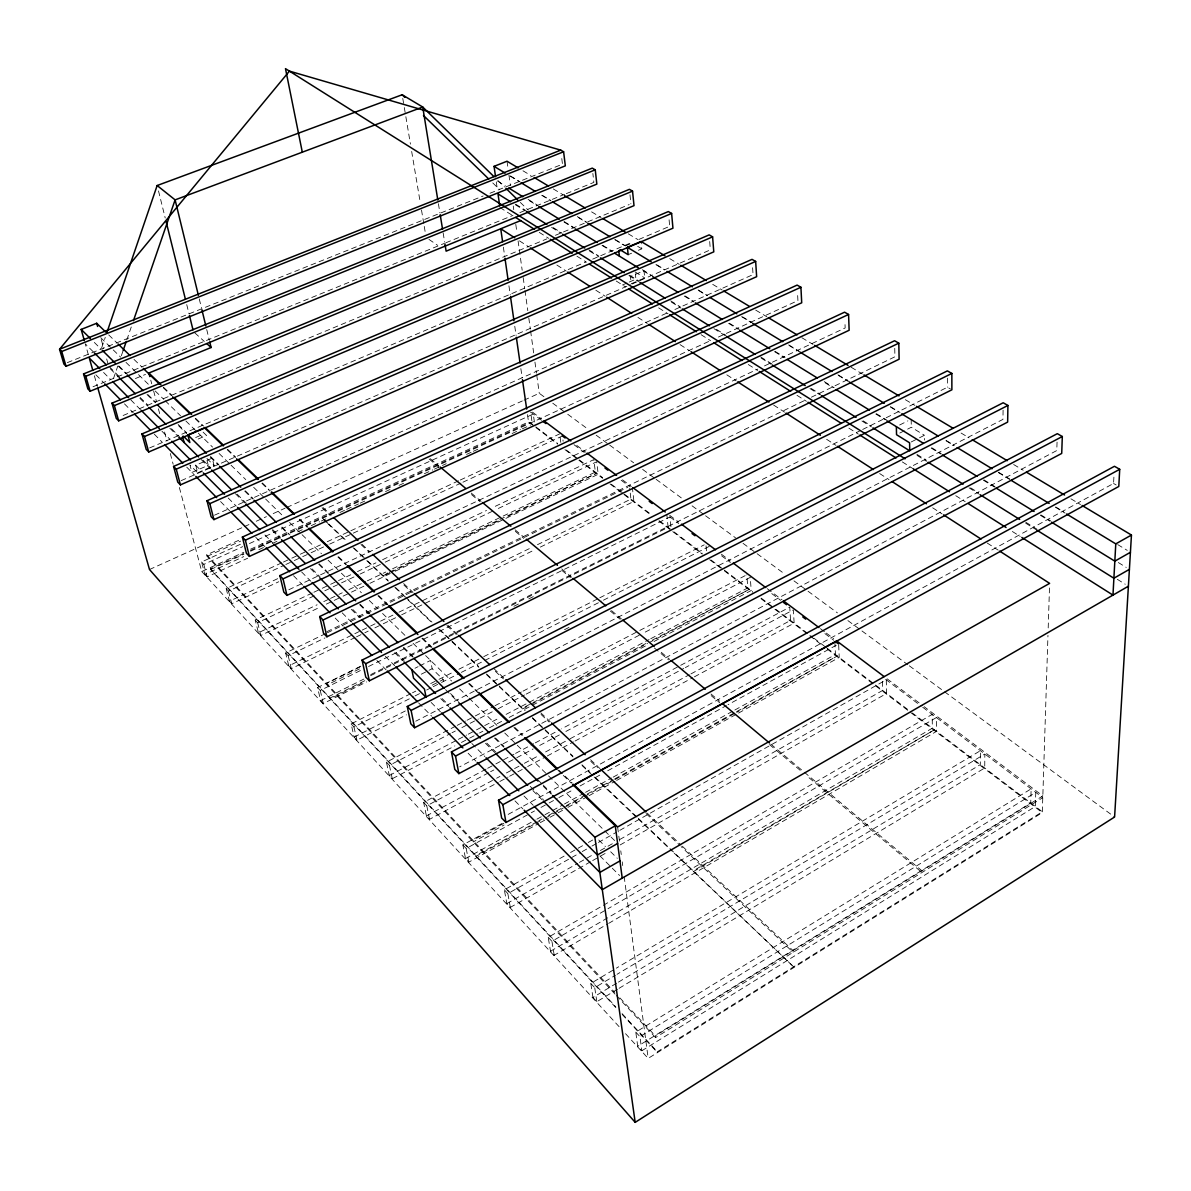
<?xml version="1.0" encoding="UTF-8"?>
<svg xmlns="http://www.w3.org/2000/svg" width="1191" height="1191" viewBox="0 0 1191 1191"><rect width="100%" height="100%" fill="white"/><g stroke="black" fill="none" stroke-linecap="round" stroke-linejoin="round"><path stroke-width="0.75" stroke-dasharray="5 3.75" d="M1003.09 410.151L1002.956 419.381L415.748 721.21M625.543 1033.699L648.172 1058.382L1042.304 812.619L1047.961 635.369M1048.199 627.94L1049.509 587.089M1057.057 442.114L1056.774 450.555L459.711 766.796M508.155 814.406L1113.555 483.457L1114.017 474.881M101.682 347.787L105.27 337.306M113.502 378.515L117.73 366.247M121.348 355.737L123.164 350.482M126.782 339.986L131.62 325.977M622.178 1014.434L657.462 1052.591L657.358 1051.742L1042.333 811.771L912.366 712.992M922.712 707.246L1042.78 797.642L655.556 1037.599L655.333 1035.887L1042.84 795.93L924.186 706.695M641.845 1050.76L1035.351 806.471L1035.768 792.357L639.939 1036.632L641.845 1050.76L637.721 1046.264L635.8 1032.15L1031.123 788.859L1030.736 802.957L637.721 1046.264M617.504 989.245L596.84 1001.691L592.939 997.448L616.849 983.081M618.442 982.113L980.312 764.637L980.431 750.687L616.357 968.164M619.097 988.292L984.719 767.987L984.853 754.022L617.027 974.312M596.84 1001.691L594.726 987.667L615.434 975.28M592.939 997.448L590.81 983.424L614.764 969.117M550.525 951.222L932.345 728.177L932.196 714.377L548.217 937.317L550.525 951.222L554.217 955.242L607.008 924.335M608.616 923.397L936.528 731.363L936.409 717.548L608.005 908.703M554.217 955.242L551.939 941.337L606.398 909.626M564.102 856.121L504.344 889.811L506.83 903.582L510.314 907.378L591.064 861.465M592.686 860.557L599.147 856.88M600.755 855.957L605.609 853.203M620.139 844.94L886.625 693.445L886.268 679.793L617.816 831.467M506.83 903.582L577.799 863.326M579.407 862.403L593.922 854.17M600.383 850.523L613.291 843.198M619.737 839.536L882.65 690.423L882.263 676.786M570.563 852.488L586.716 843.377M588.324 842.469L593.178 839.744M510.314 907.378L507.857 893.592L580.627 852.488M582.235 851.565L590.319 846.995M591.942 846.086L596.795 843.347M598.403 842.439L616.194 832.375M537.186 821.686L475.805 855.57L475.953 856.389L534.089 824.276M538.794 820.793L542.024 819.006M548.485 815.448L554.946 811.875M556.554 810.982L564.638 806.53M566.246 805.637L585.63 794.933M587.252 794.04L613.142 779.748M614.779 778.854L734.996 712.486M736.619 711.593L837.333 655.988L736.678 712.397M535.697 823.398L543.766 818.932M545.389 818.038L551.85 814.48M553.458 813.587L563.149 808.227M564.757 807.334L582.518 797.538M584.141 796.645L613.261 780.552M614.884 779.658L735.055 713.29M502.036 823.457L462.882 844.91L465.517 858.547L468.822 862.135L538.674 823.532M540.297 822.639L548.426 818.143M550.048 817.249L556.554 813.661M558.177 812.753L566.291 808.272M567.913 807.364L587.416 796.6M589.039 795.692L615.032 781.326M616.655 780.433L736.872 713.99M738.509 713.081L839.223 657.417L838.643 643.944L728.043 704.685M465.517 858.547L535.28 820.063M536.903 819.17L543.394 815.597M545.016 814.704L562.867 804.863M564.489 803.97L583.962 793.221M585.585 792.328L611.549 778.021M613.171 777.128L733.224 710.908M734.847 710.015L835.442 654.544L834.921 642.768M503.808 823.353L472.916 840.295L473.229 841.933L504.091 825.006M468.822 862.135L466.202 848.498L529.623 813.661M531.246 812.768L534.506 810.982M541.012 807.409L547.518 803.836M549.14 802.942L557.269 798.476M558.907 797.583L573.541 789.544M580.047 785.971L601.187 774.358M607.693 770.785L726.421 705.578M486.032 769.133L423.639 802.421L426.408 815.909L429.534 819.319L498.21 782.368M499.833 781.49L508.021 777.098M509.644 776.219L516.194 772.691M517.832 771.813L526.005 767.421M527.643 766.542L545.627 756.866M547.25 755.987L573.422 741.904M575.059 741.025L692.775 677.694M694.413 676.816L794.144 623.161L793.355 609.852L685.346 667.585M426.408 815.909L494.994 779.093M496.617 778.214L499.892 776.458M506.413 772.959L512.949 769.446M514.586 768.567L522.745 764.19M524.382 763.312L539.076 755.422M545.612 751.908L568.464 739.641M570.102 738.762L689.306 674.776M690.944 673.898L790.556 620.422L789.752 607.127L561.542 728.862M487.67 768.269L494.235 764.756M495.873 763.893L513.931 754.245M515.584 753.382L533.642 743.75M535.28 742.871L559.904 729.726M429.534 819.319L426.78 805.816L488.965 772.572M490.603 771.694L493.878 769.952M508.602 762.076L515.152 758.578M516.79 757.699L533.151 748.945M539.702 745.447L559.338 734.951M565.889 731.453L683.708 668.464M455.558 726.212L386.435 762.136L389.323 775.475L392.286 778.72L454.858 745.908M461.438 742.455L468.033 739.001M469.671 738.137L477.904 733.835M479.556 732.971L482.846 731.244M489.427 727.79L502.602 720.883M509.182 717.429L647.487 644.912M654.082 641.473L751.223 590.542L750.256 577.397L643.155 633.18M389.323 775.475L456.749 740.207M458.386 739.343L466.604 735.041M468.257 734.192L474.822 730.738M476.474 729.889L483.055 726.436M484.692 725.587L499.491 717.845M506.071 714.392L649.125 639.552M650.777 638.689L747.799 587.937L746.817 574.806M645.85 643.527L522.447 708.154L522.581 708.943L529.161 705.489M652.43 640.073L749.511 589.232L649.229 642.589M530.799 704.64L647.591 643.453M392.286 778.72L389.412 765.366L450.377 733.611M452.029 732.748L455.319 731.036M461.914 727.597L468.51 724.158M470.147 723.309L478.395 719.007M480.033 718.158L496.513 709.568M498.166 708.719L524.531 694.978M526.169 694.13L641.502 634.044M457.195 725.349L465.428 721.076M467.066 720.227L473.661 716.803M475.298 715.94L493.402 706.531M495.039 705.682L521.375 692.001M523.013 691.137L638.212 631.26M639.85 630.411L745.164 575.655M410.806 693.638L351.137 723.905L354.114 737.095L356.928 740.177L406.473 714.838M354.114 737.095L405.476 710.878M564.534 629.682L569.506 627.151M432.273 685.123L438.526 681.967M440.075 681.163L443.201 679.585L444.139 684.542M911.249 441.95L917.829 438.616M919.482 437.782L924.424 435.266L924.484 440.075M351.137 723.905L353.965 726.972L413.441 696.735M415.093 695.901L420.051 693.385M426.646 690.021L431.604 687.505M433.256 686.671L439.866 683.306M441.519 682.473L459.696 673.228M461.349 672.394L601.783 601.038M603.435 600.19L709.166 546.461L709.494 550.168M412.473 692.805L415.778 691.122M430.695 683.545L437.335 680.195M438.988 679.346L452.252 672.617M458.877 669.253L482.087 657.492M483.754 656.643L598.135 598.641M599.788 597.793L704.223 544.838M421.286 674.195L427.495 671.069M429.043 670.28L432.154 668.717L443.201 679.585M899.815 433.048L911.309 427.256L924.424 435.266M414.989 668.24L418.101 666.677M419.664 665.903L430.561 660.424L432.154 668.717M899.652 425.008L907.884 420.87M364.803 680.701L330.026 698.045L330.205 698.834L364.967 681.475M513.887 606.293L518.859 603.822M528.804 598.865L533.776 596.378M360.813 666.156L317.565 687.564L320.647 700.606L323.327 703.524L366.605 681.907M370.743 674.597L861.019 430.293M862.686 429.46L947.44 387.224L950.403 388.936M320.647 700.606L363.865 679.064M370.52 675.744L668.106 527.375L666.826 514.586M359.965 666.93L326.647 683.44L327.004 685.004L361.975 667.675M317.565 687.564L320.26 690.482L361.885 669.818M368.555 666.513L669.952 516.939L671.054 527.926M325.694 633.582L285.632 652.981L288.773 665.873L360.545 630.902M362.213 630.084L368.897 626.823M370.565 626.019L378.902 621.955M380.569 621.136L397.273 613.008M398.94 612.189L530.784 547.934M537.469 544.674L630.932 499.118L629.711 488.295M288.773 665.873L291.333 668.657L354.829 637.647M356.511 636.843L363.195 633.567M364.863 632.763L368.198 631.126M374.882 627.865L381.567 624.59M383.249 623.786L399.953 615.628M401.635 614.809L533.642 550.346M540.327 547.086L633.925 501.396L632.51 488.742M285.632 652.981L288.192 655.75L324.964 637.914M326.87 631.662L804.699 400.444M811.384 397.213L894.917 356.794L894.739 347.876M327.361 632.778L627.836 487.298M312.206 593.029L255.202 620.035L258.417 632.763L317.089 604.79M323.788 601.589L328.82 599.192M330.502 598.403L337.202 595.202M338.884 594.398L342.234 592.805M348.933 589.605L365.697 581.61M367.379 580.806L385.824 572.022M392.524 568.822L501.485 516.864M503.168 516.06L595.366 472.098L593.833 459.622L493.238 507.277M387.79 572.931L382.921 576.087L389.606 572.886M389.457 572.127L498.151 520.259M499.818 519.47L596.795 473.184L504.954 517.817M391.288 572.097L498.27 521.018M258.417 632.763L260.844 635.428L319.59 607.365M326.304 604.15L341.415 596.944M343.097 596.14L349.812 592.924M351.479 592.135L368.272 584.111M369.954 583.307L393.447 572.082M395.129 571.278L504.225 519.172M505.907 518.368L598.224 474.271L596.691 461.78L495.992 509.569M255.202 620.035L257.643 622.685L314.707 595.589M324.786 590.81L331.5 587.625M333.167 586.835L339.882 583.65M341.564 582.846L358.357 574.881M360.024 574.092L383.532 562.941M385.214 562.137L494.31 510.373M313.873 592.24L320.587 589.069M322.255 588.265L328.969 585.094M330.636 584.305L350.75 574.777M357.464 571.591L375.894 562.867M382.609 559.681L486.538 510.448M288.862 589.724L757.759 369.076M764.473 365.92L845.148 327.957L844.895 320.945M281.761 562.822L226.171 588.607L229.446 601.187L278.292 578.379M229.446 601.187L231.769 603.718L278.754 581.744M226.171 588.607L228.508 591.123L284.158 565.263M285.84 564.489L292.584 561.348M294.281 560.559L301.025 557.433M302.708 556.644L309.452 553.517M311.134 552.728L328.001 544.897M329.684 544.108L351.613 533.925M353.295 533.136L461.23 482.995M462.912 482.206L562.42 435.98L563.12 441.251M283.443 562.048L290.187 558.921M291.869 558.132L298.599 555.006M300.281 554.232L307.025 551.105M308.707 550.316L320.498 544.853M327.242 541.726L349.127 531.573M350.809 530.784L458.609 480.792M460.292 480.003L559.666 433.911M615.866 1007.631L210.599 569.536L210.405 568.792L243.738 553.517M250.408 550.465L529.995 422.418L534.357 425.723M210.599 569.536L243.932 554.262M250.601 551.21L711.637 340.135M718.411 337.038L797.925 300.594L797.479 291.989M240.388 544.287L201.577 561.973L204.882 574.419L243.708 556.614M258.894 549.646L263.97 547.324M272.397 543.453L277.473 541.131M297.72 531.826L302.782 529.504M311.223 525.633L319.664 521.762M321.362 520.988L326.423 518.666M339.926 512.472L344.988 510.15M346.685 509.376L358.491 503.957M360.188 503.183L365.25 500.86M385.497 491.57L390.574 489.248M399.015 485.377L404.077 483.055M424.324 473.765L432.765 469.894M434.462 469.12L446.268 463.701M466.53 454.411L471.591 452.089M473.289 451.315L478.35 448.992M512.1 433.509L520.541 429.638M522.239 428.864L530.68 424.993M204.882 574.419L207.115 576.846L247.683 558.222M201.577 561.973L203.81 564.385L242.666 546.654M249.425 543.572L533.27 414.036L534.506 422.731M179.35 487.476L201.741 571.516L243.857 552.252M250.601 549.17L528.536 421.956L557.686 444.124M615.032 994.128L207.13 556.361L206.728 554.857L240.269 539.612M207.13 556.361L240.642 541.116M149.5 569.521L242.696 527.375M244.393 526.616L249.485 524.308M256.259 521.241L266.427 516.656M273.201 513.589L285.066 508.215M286.763 507.455L522.328 400.95M524.025 400.176L539.27 393.283L545.27 397.69M214.514 515.182L668.106 312.548M674.895 309.511L753.054 274.6L752.384 264.447M197.676 472.782L214.112 465.621L212.221 458.133L195.741 465.279L197.676 472.782L189.979 464.996L191.915 472.425L208.231 465.324L206.341 457.895L214.112 465.621M631.215 283.786L644.718 277.905L643.989 270.685L630.456 276.565L631.022 281.984M181.166 480.628L630.381 284.738M632.079 283.994L708.645 250.616M622.491 284.991L627.523 282.803M629.205 282.073L635.92 279.156L635.354 273.781M195.666 437.529L200.609 435.4M198.168 439.003L206.49 435.43L199.984 429.102M628.163 254.68L631.572 253.207M638.391 250.289L641.8 248.83L641.249 243.321M149.619 447.92L585.853 262.02M592.701 259.117L630.337 243.068M638.897 239.436L669.684 226.305L668.851 217.09M625.394 245.927L630.486 243.753M123.12 415.48L546.848 238.87M555.423 235.297L629.19 204.554M135.417 378.544L145.51 374.406M93.017 386.762L444.139 243.485M445.851 242.785L512.979 215.392M519.871 212.594L564.608 194.327M566.335 193.627L593.877 182.387L592.865 173.469M67.336 362.63L483.114 195.994M490.007 193.24L562.465 164.194L561.616 157.167M1113.555 483.457L1116.175 484.975M522.968 170.789L530.948 175.568M553.294 188.937L562.867 194.669M591.599 211.864L601.172 217.596M628.297 233.838L637.87 239.57M669.729 258.626L679.272 264.357M712.709 284.366L722.267 290.083M755.704 310.107L766.84 316.776M801.871 337.738L813.021 344.407M851.223 367.29L862.373 373.959M905.368 399.7L914.911 405.416M961.092 433.048L969.042 437.826M1013.63 464.505L1023.188 470.222M1070.947 498.821L1080.505 504.537M637.676 246.343L641.8 248.83M510.522 176.015L520.065 181.806M542.322 195.324L550.272 200.148M577.293 216.554L586.85 222.345M615.449 239.704L625.007 245.51M656.777 264.804L664.742 269.628M698.105 289.875L707.677 295.696M742.603 316.895L752.191 322.716M788.695 344.869L799.89 351.658M837.973 374.778L849.168 381.582M890.421 406.622L900.054 412.458M946.056 440.387L954.08 445.255M998.505 472.217L1009.685 479.005M1055.717 506.949L1063.697 511.802M1117.709 544.585L1127.237 550.376M509.927 175.985L519.455 181.776M541.682 195.264L551.195 201.041M578.186 217.432L586.121 222.255M614.69 239.599L624.218 245.391M655.928 264.64L663.863 269.464M698.745 290.634L706.68 295.457M741.561 316.642L751.074 322.419M789.127 345.524L798.64 351.3M838.285 375.373L847.798 381.15M890.615 407.143L898.535 411.967M946.101 440.849L954.036 445.657M998.43 472.619L1009.536 479.363M1055.524 507.277L1065.037 513.053M528.075 199.359L537.781 205.343M564.102 221.526L574.241 227.764M602.765 245.316L612.665 251.405M642.396 269.702L651.909 275.553M685.108 295.978L693.117 300.906M729.368 323.223L739.075 329.192M775.222 351.434L785.033 357.479M824.246 381.596L834.176 387.7M876.412 413.694L886.476 419.887M931.764 447.742L941.247 453.577M983.93 479.854L995.006 486.657M1040.86 514.869L1050.596 520.869M1118.334 562.539L1126.239 567.422M497.63 181.166L505.535 186.034M529.251 200.639L537.186 205.522M564.043 222.047L573.571 227.928M601.991 245.42L611.549 251.301M643.125 270.744L651.105 275.657M684.289 296.083L693.832 301.963M728.609 323.371L738.137 329.237M774.507 351.628L784.02 357.494M825.155 382.817L833.075 387.685M875.802 413.992L885.315 419.842M931.198 448.099L940.711 453.95M983.438 480.256L994.53 487.089M1040.428 515.346L1049.926 521.196M635.175 271.995L644.718 277.905M515.703 204.197L526.109 210.688M553.279 227.63L561.929 233.034M588.756 249.753L598.492 255.827M629.682 275.27L639.254 281.24M670.637 300.802L680.269 306.816M716.416 329.341L726.034 335.341M760.617 356.898L771.798 363.865M811.116 388.4L820.703 394.37M863.207 420.87L871.202 425.857M916.876 454.337L926.419 460.277M970.605 487.834L978.496 492.746M1025.793 522.239L1036.87 529.146M1117.337 579.317L1125.242 584.245M515.346 204.733L524.829 210.643M551.612 227.362L561.11 233.287M589.456 250.988L598.969 256.914M628.937 275.612L638.406 281.523M671.396 302.112L680.999 308.097M713.915 328.642L725.17 335.654M761.153 358.119L770.919 364.208M809.969 388.579L819.81 394.727M861.942 421.004L871.395 426.899M917.055 455.394L926.509 461.289M969.027 487.819L978.838 493.952M1025.719 523.206L1036.944 530.203M499.952 207.532L512.517 215.467M539.225 232.349L548.649 238.319M576.935 256.199L586.359 262.154M616.209 281.016L625.632 286.986M658.653 307.859L668.077 313.814M701.097 334.686L710.521 340.656M748.261 364.506L757.684 370.475M796.987 395.323L806.426 401.278M848.87 428.12L858.309 434.09M902.316 461.914L913.333 468.867M955.778 495.709L965.201 501.664M1012.365 531.484L1020.225 536.456M519.44 240.85L528.789 246.894M556.867 265.027L566.216 271.072M595.842 290.217L605.207 296.261M637.944 317.416L647.308 323.461M680.061 344.616L689.41 350.66M726.838 374.837L736.187 380.882M773.614 405.059L784.527 412.116M826.628 439.315L835.993 445.36M879.658 473.556L889.007 479.601M932.672 507.813L942.021 513.857M987.25 543.066L998.162 550.123M428.954 239.391L437.544 245.272M552.758 403.213L566.246 413.143M567.735 414.245L587.223 428.596M596.2 435.206L608.199 444.035M609.688 445.136L633.657 462.793M642.649 469.418L654.633 478.246M656.137 479.348L683.098 499.208M692.09 505.833L704.075 514.661M705.578 515.763L735.547 537.841M743.035 543.349L784.988 574.241M793.98 580.866L837.422 612.874M847.903 620.6L907.84 664.727M909.343 665.829L1114.597 817.011M532.466 412.116L541.324 418.785M576.742 445.419L585.6 452.074M622.491 479.809L631.349 486.479M669.714 515.331L678.572 522M721.418 554.217L730.291 560.887M767.227 588.667L781.996 599.773M820.42 628.669L824.842 632.004M826.331 633.106L833.715 638.659M887.101 678.81L922.697 705.578M541.533 420.259L530.62 412.041L532.109 422.477M573.988 444.69L584.305 452.461M621.181 480.226L630.039 486.881M669.863 516.879L678.721 523.549M721.552 555.795L730.411 562.465M771.768 593.594L780.626 600.264M824.931 633.612L833.789 640.282M885.657 679.346L921.238 706.129M535.801 426.84L557.582 443.38M566.306 450.004L577.918 458.833M579.377 459.934L602.631 477.606M611.37 484.261L623.027 493.119M624.486 494.22L650.733 514.17M659.472 520.809L671.233 529.757M674.106 531.93L702.199 553.279M711.072 560.023L722.892 569.015M724.366 570.132L752.429 591.465M761.213 598.135L774.388 608.139M775.862 609.256L812.456 637.066M813.915 638.182L825.631 647.085M827.09 648.187L874.12 683.932M875.579 685.048L910.892 711.876M564.951 449.632L602.72 478.35M609.971 483.874L650.807 514.929M658.831 521.018L702.273 554.053M709.657 559.681L722.967 569.789M724.441 570.906L752.489 592.24M760.989 598.701L821.701 644.867M827.135 648.991L1042.304 812.619M430.279 458.714L438.75 465.83M471.264 493.074L481.149 501.351M515.078 529.787L523.549 536.888M561.72 568.881L571.665 577.218M611.489 610.581L621.434 618.933M661.243 652.296L669.774 659.442M711.012 693.996L719.543 701.157M770.845 744.152L921.953 870.8L921.968 872.512L806.575 775.683M429.132 459.011L439.017 467.304M471.517 494.578L479.988 501.679M515.301 531.32L523.787 538.421M561.929 570.429L570.459 577.59M610.254 610.968L620.198 619.32M654.306 647.934L668.523 659.859M711.161 695.633L719.677 702.779M769.535 744.613L800.888 770.905M194.818 332.885L204.316 341.415M323.089 507.589L331.143 515.182M362.019 544.287L370.073 551.88M403.63 583.516L413.024 592.374M447.935 625.29L457.359 634.163M493.684 668.419L504.448 678.557M540.788 712.813L550.197 721.686M590.572 759.739L599.996 768.627M647.249 813.155L680.999 844.985M682.339 846.25L793.057 950.612L793.161 952.324L681.178 846.652M322.061 507.813L330.115 515.42M360.992 544.54L369.046 552.133M403.928 585.064L411.982 592.656M446.878 625.588L456.287 634.461M495.307 671.262L503.376 678.885M541.027 714.421L549.096 722.029M590.796 761.377L597.525 767.719M646.088 813.542L679.823 845.372M327.495 522.76L322.106 517.638L326.304 522.224M328.79 523.995L347.534 541.816M354.218 548.188L366.59 559.934M367.617 560.901L388.087 580.389M395.725 587.639L404.047 595.56M405.372 596.825L431.976 622.119M439.896 629.637L449.26 638.555M451.925 641.086L478.752 666.588M486.524 673.987L525.097 710.67M532.362 717.577L572.871 756.106M581.952 764.741L590.126 772.512M595.366 777.485L636.991 817.071M638.316 818.336L794.189 967.345L673.332 852.369M327.614 523.459L346.521 541.458M353.042 547.652L365.399 559.413M366.754 560.693L388.236 581.148M394.891 587.461L406.578 598.582M407.918 599.862L432.125 622.878M438.69 629.146L449.409 639.329M452.059 641.86L478.886 667.377M486.657 674.761L524.442 710.714M532.481 718.367L572.99 756.91M582.071 765.545L592.79 775.743M594.13 777.023L637.096 817.889M638.421 819.155L672.022 851.118M163.554 387.254L171.564 395.01M195.607 418.294L203.616 426.05M227.66 449.335L235.669 457.091M262.377 482.965L269.062 489.427M299.775 519.172L307.784 526.928M338.497 556.673L346.521 564.43M378.574 595.47L387.924 604.522M422.641 638.153L431.991 647.204M469.388 683.426L477.397 691.182M514.795 727.388L522.804 735.145M558.862 770.071L572.216 783.008M108.694 334.879L116.673 342.621M133.988 359.399L141.982 367.141M163.286 387.79L171.266 395.531M195.235 418.756L201.889 425.202M227.228 449.751L235.222 457.508M261.901 483.352L269.895 491.109M299.239 519.544L307.233 527.285M337.902 557.016L345.911 564.772M377.919 595.783L387.254 604.834M421.912 638.421L431.246 647.472M468.584 683.649L477.919 692.7M513.931 727.597L521.926 735.353M557.939 770.235L561.944 774.12M563.269 775.401L571.278 783.157M492.746 182.908L499.416 189.384M497.912 180.511L504.508 186.957M520.348 202.425L528.253 210.167M100.714 337.649L120.663 357.166M125.993 362.377L149.932 385.81M155.247 391.02L163.807 399.387M165.132 400.682L180.526 415.748M185.841 420.944L212.564 447.101M219.084 453.488L229.833 463.999M231.054 465.205L245.763 479.601M253.668 487.327L264.357 497.793M265.638 499.044L282.952 515.986M289.577 522.462L321.496 553.696M328.106 560.172L340.12 571.918M341.385 573.169L361.394 592.746M369.284 600.458L377.368 608.363M382.564 613.454L405.297 635.696M413.098 643.348L451.612 681.029M459.592 688.83L467.706 696.78M469.031 698.075L496.9 725.334M504.746 733.016L617.623 843.481M119.115 366.143L127.184 374.123M147.967 394.653L155.842 402.424M178.129 424.443L186.734 432.943M210.554 456.481L218.846 464.669M245.316 490.826L253.266 498.672M281.999 527.062L289.949 534.908M319.054 563.671L328.716 573.213M360.069 604.194L369.746 613.752M403.749 647.338L413.009 656.479M450.496 693.519L458.446 701.38M495.516 737.988L504.031 746.415M538.272 780.239L542.233 784.154M543.17 785.077L551.448 793.251M598.76 839.997L605.46 846.607M610.67 851.773L617.31 858.324M94.327 342.442L100.922 348.948M118.043 365.875L125.948 373.691M147.029 394.534L154.934 402.35M178.65 425.797L186.555 433.598M210.331 457.121L218.266 464.952M244.691 491.079L252.626 498.925M281.701 527.673L288.296 534.193M318.697 564.251L327.942 573.392M359.667 604.745L368.912 613.886M403.273 647.859L412.518 657M445.553 689.663L457.448 701.425M494.459 738.003L503.704 747.144M543.349 786.343L551.269 794.174M119.115 376.46L108.634 366.009L106.669 358.953M140.091 397.377L147.952 405.208M171.534 428.73L179.394 436.576M202.991 460.098L210.867 467.944M237.143 494.161L246.343 503.331M272.635 529.533L280.525 537.394M312.057 568.851L319.947 576.712M352.804 609.479L360.694 617.34M396.171 652.728L404.062 660.588M442.174 698.596L448.739 705.146M486.851 743.139L496.051 752.325M530.233 786.388L543.379 799.503M599.892 855.853L619.603 875.504M93.166 351.702L85.261 343.812L88.298 354.501M110.287 368.778L118.177 376.669M139.883 398.33L147.684 406.116M169.807 428.194L177.608 435.98M201.145 459.488L210.435 468.748M235.386 493.67L244.646 502.9M272.263 530.471L280.183 538.377M310.464 568.583L318.369 576.474M351.256 609.316L359.191 617.236M394.697 652.668L402.647 660.603M440.759 698.641L448.709 706.576M485.511 743.318L494.756 752.548M532.898 790.601L542.128 799.816M103.587 372.455L110.287 379.2M130.846 399.908L140.419 409.555M161.991 431.291L169.777 439.137M195.458 465.011L202.276 471.874M228.225 498.017L236.28 506.13M264.923 534.982L272.903 543.022M301.606 571.948L310.821 581.238M342.204 612.859L351.405 622.119M385.363 656.33L394.653 665.68M431.142 702.452L440.476 711.846M471.83 743.437L484.886 756.598M523.995 796.005L533.226 805.295M95.876 374.793L103.721 382.758M124.474 403.853L133.318 412.86M154.309 434.179L162.08 442.099M186.734 467.155L194.55 475.105M220.573 501.56L229.714 510.865M255.752 537.32L264.893 546.609M293.537 575.729L302.663 585.019M335.222 618.114L343.053 626.079M376.907 660.499L386.048 669.789M418.592 702.884L431.633 716.133M468.108 753.203L475.924 761.168M515.003 800.888L522.819 808.838M206.728 554.857L614.794 992.431M619.856 997.864L655.333 1035.887M616.298 995.482L655.556 1037.599M210.405 568.792L615.747 1006.797M622.059 1013.601L657.358 1051.742M386.435 762.136L389.412 765.366M423.639 802.421L426.78 805.816M462.882 844.91L466.202 848.498M504.344 889.811L507.857 893.592M548.217 937.317L551.939 941.337M590.81 983.424L594.726 987.667M635.8 1032.15L639.939 1036.632M201.741 571.516L619.246 1026.836M94.357 375.761L97.379 386.42M101.22 339.435L103.706 348.338M150.766 380.182L151.719 383.755M153.624 390.916L156.483 401.635M158.388 408.796L159.817 414.155M164.581 432.035L166.963 440.983M170.298 453.503L173.157 464.237M203.81 564.385L207.115 576.846M228.508 591.123L231.769 603.718M257.643 622.685L260.844 635.428M158.507 190.932L165.221 217.998M186.734 304.598L188.967 313.62M288.192 655.75L291.333 668.657M199.254 298.896L201.443 307.903M206.713 329.505L209.348 340.313M320.26 690.482L323.327 703.524M353.965 726.972L356.928 740.177M402.766 98.421L404.002 105.731M404.315 107.562L405.535 114.887M405.848 116.703L410.448 144.141M411.669 151.465L420.274 202.678M421.495 210.003L423.951 224.637M424.264 226.454L425.485 233.778M438.422 203.721L439.896 212.847M443.156 232.915L444.63 242.041M496.29 181.91L497.51 190.486M503.376 247.162L504.701 256.363M508.929 285.795L510.254 294.996M514.765 326.274L516.09 335.475M520.854 368.6L522.179 377.8M527.479 414.587L528.536 421.956M507.024 161.232L507.976 168.139M508.944 175.062L510.373 185.334M513.247 206.028L513.753 209.69M515.792 224.384L516.82 231.724M518.085 240.91L522.179 270.283M523.191 277.622L524.725 288.639M524.978 290.47L527.792 310.672M528.804 318.012L530.337 329.029M530.591 330.86L533.657 352.893M534.938 362.064L536.471 373.081M536.724 374.927L539.27 393.283M603.405 785.122L603.509 785.941M560.142 437.425L560.842 442.695M617.623 826.971L618.591 834.325M618.829 836.156L619.811 843.511M620.779 850.85L621.255 854.528M622.223 861.867L622.714 865.544M624.173 876.561L648.172 1058.382M629.979 194.773L630.902 203.84M706.04 545.835L706.531 551.403M709.702 241.535L710.357 249.872M911.175 419.217L911.309 427.256M947.411 378.142L947.44 387.224M934.429 729.77L693.415 870.725L693.504 871.559L934.429 729.77"/><path stroke-width="1.5" d="M1007.914 405.461L1007.646 422.105L414.602 727.716L410.776 723.756L407.262 706.486L1003.194 402.766L1007.914 405.461L411.103 710.432L407.262 706.486M1062.312 436.516L1061.717 453.429L458.863 773.614L454.798 769.401L451.449 751.893L1057.325 433.673L1062.312 436.516L455.528 756.091L458.863 773.614M1119.719 469.299L1118.781 486.479L505.967 822.46L501.634 817.979L498.508 800.233L1114.463 466.291L1119.719 469.299L502.855 804.699L505.967 822.46M1082.098 505.49L1131.45 535.042L1115.773 543.87L1112.975 595.098L1021.804 537.454M1131.45 535.042L1114.597 817.011L635.19 1122.354L149.5 569.521L97.885 388.206M107.056 332.081L157.152 185.528L402.156 94.759L422.731 107.026L493.967 176.64M123.164 350.482L126.186 341.728M133.422 320.721L175.107 199.88L422.731 107.026L437.826 200.073M1128.398 586.21L602.289 889.632L524.114 810.163M619.945 860.914L599.847 872.422L534.461 806.545M1129.396 569.358L1113.898 578.231L1036.944 530.203M617.623 843.481L597.391 854.974L543.424 801.111M1130.423 552.296L1114.836 561.155L1051.504 522.164M635.19 1122.354L594.89 837.288L615.271 825.81L572.603 784.452M575.327 784.154L836.663 640.892L884.139 676.577M369.344 680.79L951.877 389.799L951.847 373.438L947.381 370.892L362.079 660.067L365.771 677.084L369.344 680.79L365.667 663.759L362.079 660.067M365.667 663.759L951.847 373.438M326.885 636.768L899.116 359.22L898.803 343.157L894.59 340.745L319.694 616.536L323.52 633.27L326.885 636.768L323.074 620.005L319.694 616.536M323.074 620.005L898.803 343.157M286.986 595.381L849.138 330.264L848.573 314.469L844.568 312.191L279.87 575.61L283.815 592.091L286.986 595.381L283.041 578.871L279.87 575.61M283.041 578.871L848.573 314.469M249.395 556.391L801.707 302.797L800.918 287.254L797.121 285.096L242.369 537.081L246.418 553.309L249.395 556.391L245.361 540.163L242.369 537.081M245.361 540.163L800.918 287.254M213.933 519.618L756.642 276.684L755.66 261.424L752.042 259.355L206.996 500.741L211.12 516.7L213.933 519.618L209.824 503.644L206.996 500.741M209.824 503.644L755.66 261.424M180.422 484.871L713.781 251.852L712.605 236.845L709.181 234.88L173.573 466.41L177.757 482.117L180.422 484.871L176.253 469.15L173.573 466.41M176.253 469.15L712.605 236.845M183.414 436.174L189.845 442.561L187.865 434.909L204.554 427.792L223.223 445.881M619.96 249.663L628.163 254.68L627.389 247.311L641.056 241.475L664.95 255.767M148.711 451.985L672.945 228.196L671.62 213.442L668.345 211.566L141.952 433.926L146.195 449.379L148.711 451.985L144.483 436.516L141.952 433.926M144.483 436.516L671.62 213.442M118.653 420.825L634.014 205.641L632.54 191.126L629.414 189.339L111.984 403.139L116.256 418.339L118.653 420.825L114.381 405.595L111.984 403.139M114.381 405.595L632.54 191.126M90.129 391.229L596.84 184.114L595.247 169.822L592.269 168.125L83.549 373.914L87.851 388.876L90.129 391.229L85.826 376.252L83.549 373.914M149.813 376.609L148.86 373.036L211.105 347.504L209.795 342.115M520.646 220.603L446.119 251.167L444.928 243.857M85.826 376.252L595.247 169.822M66.056 366.262L565.323 165.847L563.611 151.763L560.753 150.14L289.428 71.118L59.55 349.261L63.882 364.014L66.056 366.262L61.724 351.494L59.55 349.261L560.753 150.14M61.724 351.494L563.611 151.763M84.353 340.611L81.167 329.416L96.709 323.267L106.029 332.304M495.545 176.73L494.057 166.353L507.024 161.232L518.189 167.916M534.149 177.474L548.5 186.064M564.46 195.622L585.213 208.038M602.765 218.549L625.111 231.917M680.865 265.31L706.337 280.555M723.86 291.036L749.333 306.295M768.433 317.729L797.092 334.879M814.614 345.36L848.052 365.384M863.966 374.912L898.997 395.888M916.504 406.369L953.128 428.284M972.228 439.732L1007.258 460.694M1026.374 472.127L1064.575 495.009M494.057 166.353L505.178 173.097M521.048 182.729L535.325 191.409M552.788 202.008L571.844 213.576M587.714 223.223L609.926 236.711M627.389 247.311L651.179 261.752M667.034 271.384L692.403 286.793M709.851 297.378L736.797 313.754M752.652 323.371L782.785 341.668M800.233 352.268L831.943 371.518M849.377 382.117L884.273 403.287M901.706 413.887L938.18 436.025M957.207 447.593L992.088 468.763M1011.114 480.315L1049.182 503.436M1066.615 514.021L1115.773 543.87M508.691 187.984L522.938 196.753M538.734 206.475L559.338 219.159M575.104 228.866L597.316 242.532M614.645 253.207L638.45 267.871M652.623 276.595L678.007 292.227M695.365 302.901L722.312 319.501M739.685 330.19L769.788 348.725M787.177 359.429L817.249 377.949M836.246 389.636L869.475 410.106M886.878 420.81L923.293 443.231M942.275 454.917L977.111 476.37M996.093 488.057L1034.101 511.445M510.626 201.785L498.002 193.91L499.714 205.82M526.392 211.626L546.907 224.429M562.658 234.255L584.766 248.056M600.502 257.866L624.203 272.665M639.909 282.461L665.218 298.256M682.428 308.99L709.389 325.813M726.51 336.502L755.139 354.367M772.185 364.997L805.25 385.631M821.388 395.71L856.091 417.356M872.958 427.882L909.73 450.823L909.596 442.799L896.54 434.7L896.361 426.661M928.087 462.272L963.132 484.142M980.044 494.697L1019.675 519.425M905.13 458.803L285.483 68.646L302.306 152.18M515.673 217.462L534.521 229.372M550.227 239.302L572.216 253.207M589.5 264.134L611.489 278.039M628.774 288.966L652.355 303.884M669.655 314.811L696.378 331.708M713.677 342.636L741.963 360.531M759.263 371.473L790.705 391.348M808.004 402.275L841.01 423.147M859.872 435.072L896.034 457.94M913.333 468.867L949.48 491.734M968.343 503.659L1006.082 527.509M514.765 237.828L500.726 228.761L502.587 241.654M530.352 247.907L550.629 261.008M567.779 272.084L589.605 286.182M606.77 297.274L631.706 313.382M648.872 324.473L675.371 341.594M690.974 351.673L720.6 370.803M737.75 381.894L768.939 402.037M786.09 413.113L820.391 435.281M837.556 446.357L873.42 469.537M892.133 481.626L926.434 503.778M943.585 514.869L981.012 539.047M999.725 551.135L1049.628 583.367L617.623 826.971L573.556 784.303M544.272 421.004L570.846 440.968M587.074 453.175L616.581 475.373M632.823 487.581L665.278 511.996M681.535 524.219L715.508 549.78M733.239 563.105L765.753 587.55M783.484 600.889L818.946 627.553M543.007 421.361L545.954 423.579M562.182 435.802L565.13 438.02M604.954 468.003L607.916 470.222M649.214 501.322L652.162 503.54M692.016 533.553L694.978 535.771M783.574 602.482L786.536 604.715M802.779 616.938L805.726 619.156M836.112 642.038L838.643 643.944M157.152 185.528L175.107 199.88L198.376 295.294M440.164 467.006L465.607 488.325M482.563 502.542L510.835 526.228M526.377 539.255L557.477 565.323M573.094 578.409L605.787 605.817M622.863 620.124L654.142 646.341M671.203 660.633L705.325 689.232M722.386 703.539L769.431 742.961M207.04 343.857L211.105 347.504M333.822 517.713L357.985 540.491M372.753 554.41L399.61 579.719M414.379 593.639L443.901 621.479M458.699 635.428L489.65 664.608M505.803 679.823L535.399 707.737M551.552 722.952L585.198 754.662M601.336 769.892L645.894 811.89M148.86 373.036L160.889 384.663M174.243 397.6L191.602 414.408M204.956 427.346L223.655 445.449M238.349 459.681L258.373 479.08M271.727 492.017L294.43 514.006M309.124 528.223L333.167 551.507M347.846 565.725L374.555 591.599M389.249 605.817L417.297 632.987M433.33 648.5L464.043 678.245M478.737 692.477L509.45 722.222M525.469 737.735L557.522 768.776M118.013 343.916L129.998 355.528M143.307 368.436L159.281 383.919M172.606 396.811L189.905 413.59M236.562 458.803L257.896 479.482M271.235 492.404L293.909 514.363M308.573 528.581L332.572 551.85M347.236 566.053L373.914 591.912M388.579 606.115L417.922 634.55M432.586 648.767L463.254 678.483M479.258 693.996L508.602 722.431M524.591 737.929L556.599 768.939M402.156 94.759L404.821 97.349M423.475 115.497L488.757 179.022M505.833 188.238L517.698 199.85M81.167 329.416L90.382 338.527M102.232 350.243L115.408 363.27M127.273 375.001L143.084 390.618M157.569 404.955L173.38 420.587M187.865 434.909L206.371 453.205M219.591 466.262L240.731 487.164M253.951 500.235L276.416 522.447M290.946 536.813L314.737 560.321M329.267 574.702L355.692 600.83M370.237 615.196L397.988 642.634M413.843 658.31L444.243 688.353M458.773 702.735L489.173 732.778M505.029 748.454L538.064 781.117M552.594 795.484L594.89 837.288M94.357 352.893L106.327 364.848M119.07 377.562L135.298 393.759M148.994 407.426L165.891 424.294M178.769 437.142L198.584 456.927M211.685 469.998L231.486 489.769M245.927 504.18L267.022 525.231M281.493 539.672L305.194 563.328M319.679 577.784L346.015 604.09M361.796 619.826L389.487 647.457M403.913 661.868L435.549 693.445M449.975 707.841L480.286 738.092M496.037 753.829L527.658 785.375M99.806 368.629L89.31 358.074L92.838 370.446M112.683 381.611L128.628 397.675M141.223 410.374L159.4 428.671M171.876 441.251L190.545 460.054M203.319 472.931L224.504 494.265M237.59 507.44L259.817 529.846M274.094 544.227L298.986 569.313M312.087 582.518L338.304 608.914M352.67 623.399L381.552 652.489M395.829 666.871L426.095 697.375L424.472 689.098L413.53 678.111L411.863 669.804M441.608 712.992L470.519 742.127M486.077 757.789L518.859 790.824M104.793 383.844L120.574 399.893M134.628 414.185L150.408 430.234M164.581 444.645L182.833 463.195M195.83 476.4L216.688 497.615M230.994 512.16L251.867 533.374M266.174 547.92L289.636 571.784M303.958 586.329L330.026 612.829M344.333 627.389L371.711 655.214M387.328 671.099L417.312 701.573M432.929 717.444L462.897 747.918M477.219 762.478L509.793 795.603M451.449 751.893L455.528 756.091M498.508 800.233L502.855 804.699M96.709 323.267L97.602 326.468M182.521 436.412L184.114 442.471M166.115 221.615L185.394 299.179M189.414 315.421L193.002 329.847M201.889 309.705L205.835 325.902M411.103 710.432L414.602 727.716M440.194 214.663L442.561 229.268M504.969 258.209L508.14 280.287M510.522 296.842L513.961 320.766M516.343 337.321L520.065 363.076M522.447 379.631L526.675 409.064M615.271 825.81L622.223 878.124M618.799 250.646L619.38 256.125M836.663 640.892L836.737 642.515"/></g></svg>
